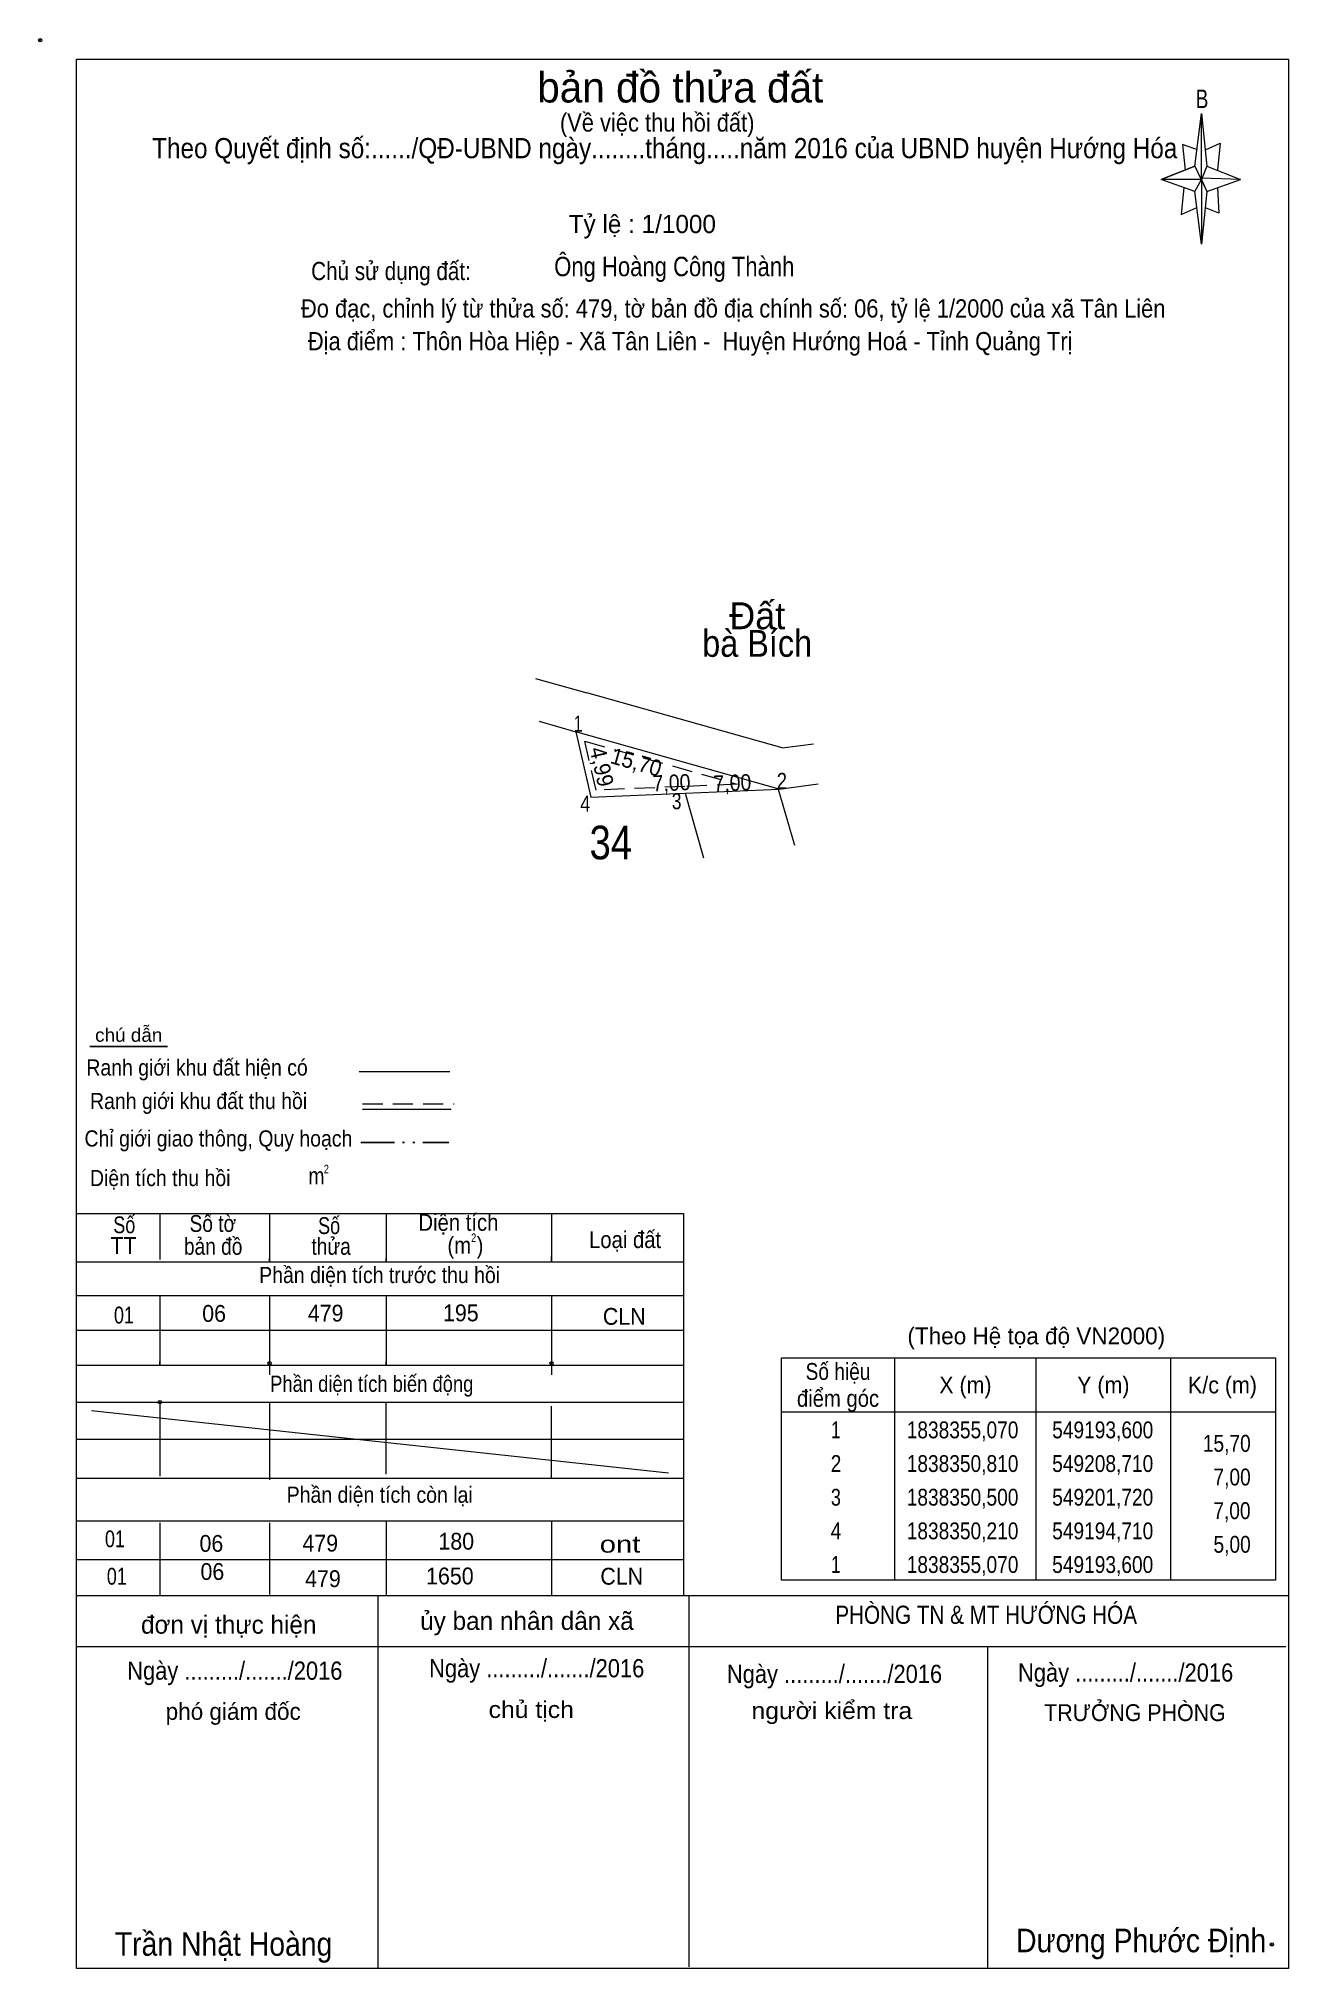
# Model space of a CAD drawing. Header units: centimetres. Extents: x 549154 to 549247, y 1838263 to 1838407.
import ezdxf
from ezdxf.enums import TextEntityAlignment as Align

# ---------------------------------------------------------------- set-up
doc = ezdxf.new("R2010")
doc.units = ezdxf.units.CM
doc.header["$LTSCALE"] = 0.5
doc.header["$PDMODE"] = 32
doc.header["$PDSIZE"] = 0.25
doc.linetypes.add('DASH_DOUBLE_DOT', pattern=[9.2, 5, -1.2, 0.3, -1.2, 0.3, -1.2])
doc.linetypes.add('MEDIUM_DASHED', pattern=[4.5, 3, -1.5])
for name, color, linetype, lineweight in [('1', 7, 'MEDIUM_DASHED', 13), ('16', 7, 'Continuous', 25), ('2', 7, 'Continuous', 13), ('21', 7, 'Continuous', 13), ('44', 7, 'Continuous', 13), ('5', 7, 'Continuous', 13), ('63', 7, 'Continuous', 13)]:
    doc.layers.add(name, color=color, linetype=linetype, lineweight=lineweight)
doc.layers.add('34', color=7, linetype='Continuous')

msp = doc.modelspace()

# ---------------------------------------------------------------- linework, layer by layer
at = {"layer": '1'}
msp.add_lwpolyline([(549194.27, 1838354.36), (549205.58, 1838351.17), (549201.7, 1838351), (549195.1, 1838350.73)], close=True, dxfattribs=at)
at = {"layer": '16'}
msp.add_line((549163.27, 1838331.7), (549157.51, 1838331.7), dxfattribs=at)
at = {"layer": '2'}
for p, q in [((549190.6, 1838359.03), (549194.41, 1838357.96)), ((549208.93, 1838353.86), (549194.41, 1838357.96)), ((549208.93, 1838353.86), (549194.41, 1838357.96)), ((549190.87, 1838355.84), (549193.6, 1838355.07)), ((549208.71, 1838350.81), (549193.6, 1838355.07)), ((549208.93, 1838353.86), (549211.24, 1838354.17)), ((549208.71, 1838350.81), (549211.59, 1838351.19)), ((549201.72, 1838350.5), (549203.08, 1838345.69)), ((549208.63, 1838350.8), (549209.83, 1838346.63))]:
    msp.add_line(p, q, dxfattribs=at)
msp.add_lwpolyline([(549193.6, 1838355.07), (549194.71, 1838350.21), (549201.72, 1838350.5), (549208.71, 1838350.81)], dxfattribs=at)
at = {"layer": '21'}
for p, q in [((549178.88, 1838290.92), (549178.88, 1838263.22)), ((549201.99, 1838290.89), (549201.99, 1838263.34)), ((549224.16, 1838287.12), (549224.16, 1838263.22))]:
    msp.add_line(p, q, dxfattribs=at)
msp.add_point((549245.29, 1838265), dxfattribs=at)
at = {"layer": '44'}
msp.add_line((549201.6, 1838319.28), (549201.59, 1838290.92), dxfattribs=at)
at = {"layer": '5'}
for p, q in [((549239.56, 1838397.08), (549240.06, 1838400.98)), ((549240.46, 1838397.08), (549242.96, 1838396.08)), ((549239.56, 1838395.18), (549237.06, 1838396.08)), ((549241.26, 1838395.48), (549241.36, 1838393.58)), ((549240.46, 1838395.18), (549240.06, 1838391.28)), ((549241.36, 1838393.58), (549240.36, 1838393.98)), ((549177.51, 1838329.84), (549184.23, 1838329.84)), ((549177.75, 1838327.04), (549184.34, 1838327.04)), ((549156.52, 1838319.28), (549201.6, 1838319.28)), ((549162.7, 1838319.28), (549162.7, 1838315.86)), ((549170.85, 1838319.28), (549170.85, 1838315.7)), ((549179.5, 1838319.28), (549179.5, 1838315.7)), ((549191.8, 1838319.28), (549191.8, 1838315.7)), ((549156.52, 1838315.7), (549201.6, 1838315.7)), ((549162.7, 1838315.7), (549162.7, 1838315.66)), ((549170.85, 1838315.7), (549170.85, 1838315.96)), ((549179.5, 1838315.7), (549179.5, 1838315.96)), ((549191.8, 1838315.7), (549191.8, 1838316.1)), ((549156.52, 1838313.2), (549201.6, 1838313.2)), ((549162.7, 1838313.2), (549162.7, 1838308.02)), ((549170.85, 1838313.2), (549170.85, 1838308.16)), ((549179.5, 1838313.2), (549179.5, 1838308.02)), ((549191.8, 1838313.2), (549191.8, 1838308.02)), ((549156.52, 1838310.62), (549201.6, 1838310.62)), ((549156.52, 1838308.02), (549201.6, 1838308.02)), ((549162.7, 1838308.02), (549162.7, 1838308.3)), ((549170.85, 1838308.02), (549170.85, 1838307.3)), ((549179.5, 1838308.02), (549179.5, 1838308.3)), ((549191.8, 1838308.02), (549191.8, 1838307.3)), ((549156.52, 1838305.28), (549201.6, 1838305.28)), ((549162.7, 1838305.28), (549162.7, 1838301.96)), ((549170.85, 1838305.28), (549170.85, 1838302.38)), ((549179.5, 1838304.84), (549179.5, 1838305.28)), ((549179.5, 1838299.92), (549179.5, 1838305.28)), ((549191.8, 1838299.64), (549191.8, 1838304.98)), ((549156.52, 1838302.52), (549201.6, 1838302.52)), ((549162.7, 1838302.52), (549162.7, 1838299.78)), ((549170.85, 1838302.52), (549170.85, 1838299.5)), ((549156.52, 1838299.64), (549201.6, 1838299.64)), ((549156.52, 1838296.46), (549201.6, 1838296.46)), ((549162.7, 1838296.32), (549162.7, 1838290.92)), ((549170.85, 1838296.32), (549170.85, 1838290.98)), ((549179.5, 1838296.46), (549179.5, 1838290.92)), ((549191.8, 1838296.46), (549191.8, 1838290.92)), ((549156.52, 1838293.58), (549201.6, 1838293.58)), ((549156.52, 1838290.92), (549246.52, 1838290.92)), ((549156.52, 1838287.12), (549246.32, 1838287.12))]:
    msp.add_line(p, q, dxfattribs=at)
at = {"layer": '5', "linetype": 'MEDIUM_DASHED'}
msp.add_line((549177.75, 1838327.44), (549184.55, 1838327.44), dxfattribs=at)
at = {"layer": '5', "linetype": 'DASH_DOUBLE_DOT', "lineweight": 25}
msp.add_line((549177.63, 1838324.56), (549184.17, 1838324.56), dxfattribs=at)
at = {"layer": '5'}
for points in [[(549156.52, 1838405.02), (549246.52, 1838405.02), (549246.52, 1838263.22), (549156.52, 1838263.22)], [(549240.06, 1838400.98), (549240.46, 1838397.08), (549240.06, 1838396.08)], [(549240.06, 1838396.08), (549237.06, 1838396.08), (549239.56, 1838397.08), (549240.46, 1838395.18), (549242.96, 1838396.08), (549240.06, 1838396.18)], [(549240.06, 1838396.08), (549240.06, 1838391.28), (549239.56, 1838395.18)]]:
    msp.add_lwpolyline(points, close=True, dxfattribs=at)
for points in [[(549239.76, 1838398.28), (549238.66, 1838398.68), (549238.86, 1838396.78)], [(549240.36, 1838398.28), (549241.46, 1838398.78), (549241.26, 1838396.78)], [(549240.06, 1838396.08), (549239.56, 1838397.08), (549237.06, 1838396.08)], [(549238.76, 1838395.48), (549238.56, 1838393.48), (549239.66, 1838393.98)], [(549240.06, 1838396.08), (549240.46, 1838395.18), (549242.96, 1838396.08)]]:
    msp.add_lwpolyline(points, dxfattribs=at)
for p in [(549153.82, 1838406.42), (549170.85, 1838308.16), (549191.8, 1838308.16), (549162.7, 1838305.28)]:
    msp.add_point(p, dxfattribs=at)
at = {"layer": '63'}
for p, q in [((549217.27, 1838308.56), (549217.27, 1838292.06)), ((549227.77, 1838308.56), (549227.77, 1838292.06)), ((549237.77, 1838308.56), (549237.77, 1838292.06)), ((549157.63, 1838304.65), (549200.49, 1838300.02)), ((549208.87, 1838304.56), (549245.57, 1838304.56))]:
    msp.add_line(p, q, dxfattribs=at)
msp.add_lwpolyline([(549208.87, 1838308.56), (549245.57, 1838308.56), (549245.57, 1838292.06), (549208.87, 1838292.06)], close=True, dxfattribs=at)

# ---------------------------------------------------------------- texts
at = {"layer": '1'}
for s, height, width, p in [('34', 2.5, 0.85, (549196.195, 1838345.59)), ('2', 0.625, 0.8, (549175.07, 1838322.28)), ('2', 0.625, 0.8, (549186.01, 1838317.18))]:
    msp.add_text(s, height=height, dxfattribs=dict(at, width=width)).set_placement(p, align=Align.CENTER)
at = {"layer": '2'}
msp.add_text('Đất', height=2, dxfattribs=at).set_placement((549207.07, 1838362.68), align=Align.CENTER)
at = {"layer": '2', "width": 0.9}
msp.add_text('bà Bích', height=2, dxfattribs=at).set_placement((549207.065, 1838360.63), align=Align.CENTER)
at = {"layer": '21'}
for s, height, p in [('(Theo Hệ tọa độ VN2000)', 1.25, (549227.795, 1838309.57)), ('đơn vị thực hiện', 1.35, (549167.815, 1838288.08)), ('ủy ban nhân dân xã', 1.35, (549189.965, 1838288.36)), ('phó giám đốc', 1.25, (549168.15, 1838281.68))]:
    msp.add_text(s, height=height, dxfattribs=at).set_placement(p, align=Align.CENTER)
for s, height, width, p in [('PHÒNG TN & MT HƯỚNG HÓA', 1.35, 0.85, (549224.07, 1838288.81)), ('Ngày ........./......./2016', 1.35, 0.9, (549168.27, 1838284.66)), ('Ngày ........./......./2016', 1.35, 0.9, (549190.69, 1838284.84)), ('Ngày ........./......./2016', 1.35, 0.9, (549212.81, 1838284.42)), ('Ngày ........./......./2016', 1.35, 0.9, (549234.43, 1838284.52)), ('chủ tịch', 1.25, 1.1, (549190.285, 1838281.82)), ('người kiểm tra', 1.25, 1.1, (549212.61, 1838281.74)), ('TRƯỞNG PHÒNG', 1.25, 0.95, (549235.125, 1838281.59)), ('Trần Nhật Hoàng', 1.75, 0.9, (549167.435, 1838264.16)), ('Dương Phước Định', 1.75, 0.9, (549235.585, 1838264.42))]:
    msp.add_text(s, height=height, dxfattribs=dict(at, width=width)).set_placement(p, align=Align.CENTER)
at = {"layer": '34', "width": 0.85}
msp.add_text('Ông Hoàng Công Thành', height=1.44, dxfattribs=at).set_placement((549191.99, 1838388.9))
at = {"layer": '5'}
for s, height, p in [('bản đồ thửa đất', 2.25, (549201.355, 1838401.8)), ('Tỷ lệ : 1/1000', 1.35, (549198.535, 1838392.1))]:
    msp.add_text(s, height=height, dxfattribs=at).set_placement(p, align=Align.CENTER)
for s, height, width, p in [('B', 1.378, 0.75, (549240.11, 1838401.38)), ('(Về việc thu hồi đất)', 1.35, 0.9, (549199.64, 1838399.64)), ('Theo Quyết định số:....../QĐ-UBND ngày........tháng.....năm 2016 của UBND huyện Hướng Hóa', 1.5, 0.9, (549200.2, 1838397.66)), ('Chủ sử dụng đất:', 1.35, 0.85, (549179.87, 1838388.61)), ('Đo đạc, chỉnh lý từ thửa số: 479, tờ bản đồ địa chính số: 06, tỷ lệ 1/2000 của xã Tân Liên', 1.35, 0.9, (549205.285, 1838385.83)), ('Địa điểm : Thôn Hòa Hiệp - Xã Tân Liên -  Huyện Hướng Hoá - Tỉnh Quảng Trị ', 1.35, 0.9, (549202.315, 1838383.4)), ('chú dẫn', 0.9998, 1.05, (549160.39, 1838332.04)), ('Ranh giới khu đất hiện có ', 1.2, 0.9, (549165.665, 1838329.53)), ('Ranh giới khu đất thu hồi', 1.2, 0.9, (549165.58, 1838327.04)), ('Chỉ giới giao thông, Quy hoạch', 1.2, 0.9, (549167.05, 1838324.26)), ('Diện tích thu hồi', 1.2, 0.9, (549162.73, 1838321.32)), ('m ', 1.25, 0.85, (549174.53, 1838321.46)), ('Số', 1.25, 0.8, (549160.06, 1838317.82)), ('Số tờ', 1.25, 0.85, (549166.635, 1838317.92)), ('Số', 1.25, 0.8, (549175.27, 1838317.76)), ('Diện tích', 1.25, 0.9, (549184.875, 1838318)), ('Loại đất', 1.25, 0.9, (549197.255, 1838316.72)), ('TT', 1.25, 0.95, (549160, 1838316.28)), ('bản đồ', 1.25, 0.85, (549166.66, 1838316.22)), ('thửa', 1.25, 0.85, (549175.42, 1838316.22)), ('(m )', 1.25, 0.9, (549185.395, 1838316.3)), ('Phần diện tích trước thu hồi', 1.2, 0.9, (549179.025, 1838314.12)), ('01', 1.25, 0.8, (549160.035, 1838311.12)), ('06', 1.25, 0.95, (549166.73, 1838311.24)), ('479', 1.25, 0.95, (549175.015, 1838311.26)), ('195', 1.25, 0.95, (549185.055, 1838311.28)), ('CLN', 1.25, 0.95, (549197.195, 1838311.02)), ('Phần diện tích biến động', 1.2, 0.85, (549178.44, 1838306.04)), ('Phần diện tích còn lại', 1.2, 0.9, (549179.03, 1838297.8)), ('01', 1.25, 0.8, (549159.365, 1838294.5)), ('06', 1.25, 0.95, (549166.53, 1838294.16)), ('479', 1.25, 0.95, (549174.615, 1838294.18)), ('180', 1.25, 0.95, (549184.715, 1838294.32)), ('ont', 1.25, 1.3, (549196.88, 1838294.1)), ('01', 1.25, 0.8, (549159.505, 1838291.72)), ('06', 1.25, 0.95, (549166.6, 1838292.07)), ('479', 1.25, 0.95, (549174.815, 1838291.54)), ('1650', 1.25, 0.95, (549184.24, 1838291.74)), ('CLN', 1.25, 0.95, (549197.005, 1838291.72))]:
    msp.add_text(s, height=height, dxfattribs=dict(at, width=width)).set_placement(p, align=Align.CENTER)
at = {"layer": '63'}
for s, height, width, p in [(' 1', 1.2, 0.75, (549193.6, 1838355.07)), (' 2', 1.2, 0.85, (549208.71, 1838350.81)), (' 4', 1.2, 0.85, (549194.105, 1838349.12)), (' 3', 1.2, 0.8, (549200.905, 1838349.31)), ('Số hiệu', 1.25, 0.85, (549213.07, 1838306.93)), ('X (m)', 1.25, 0.95, (549222.53, 1838305.93)), ('Y (m)', 1.25, 0.95, (549232.775, 1838305.93)), ('K/c (m)', 1.25, 0.95, (549241.625, 1838305.93)), ('điểm góc', 1.25, 0.9, (549213.07, 1838304.93)), (' 1', 1.25, 0.75, (549212.73, 1838302.59)), ('1838355,070', 1.25, 0.85, (549222.32, 1838302.59)), ('549193,600', 1.25, 0.85, (549232.73, 1838302.59)), (' 2', 1.25, 0.85, (549212.725, 1838300.09)), ('1838350,810', 1.25, 0.85, (549222.32, 1838300.09)), ('549208,710', 1.25, 0.85, (549232.73, 1838300.09)), (' 3', 1.25, 0.8, (549212.725, 1838297.59)), ('1838350,500', 1.25, 0.85, (549222.32, 1838297.59)), ('549201,720', 1.25, 0.85, (549232.73, 1838297.59)), (' 4', 1.25, 0.85, (549212.72, 1838295.09)), ('1838350,210', 1.25, 0.85, (549222.32, 1838295.09)), ('549194,710', 1.25, 0.85, (549232.73, 1838295.09)), (' 1', 1.25, 0.75, (549212.73, 1838292.59)), ('1838355,070', 1.25, 0.85, (549222.32, 1838292.59)), ('549193,600', 1.25, 0.85, (549232.73, 1838292.59))]:
    msp.add_text(s, height=height, dxfattribs=dict(at, width=width)).set_placement(p, align=Align.CENTER)
for s, rotation, width, p in [('4,99', 282.865, 0.95, (549194.939, 1838352.339)), ('15,70', 344.255, 0.95, (549197.922, 1838352.231)), ('7,00', 2.369, 0.9, (549200.725, 1838350.677)), ('7,00', 2.539, 0.9, (549205.248, 1838350.671))]:
    msp.add_text(s, height=1.2, rotation=rotation, dxfattribs=dict(at, width=width)).set_placement(p, align=Align.CENTER)
at = {"layer": '63', "width": 0.85}
for s, p in [('15,70', (549243.72, 1838301.59)), ('7,00', (549243.72, 1838299.09)), ('7,00', (549243.71, 1838296.59)), ('5,00', (549243.72, 1838294.09))]:
    msp.add_text(s, height=1.25, dxfattribs=at).set_placement(p, align=Align.RIGHT)

doc.saveas('drawing.dxf')
